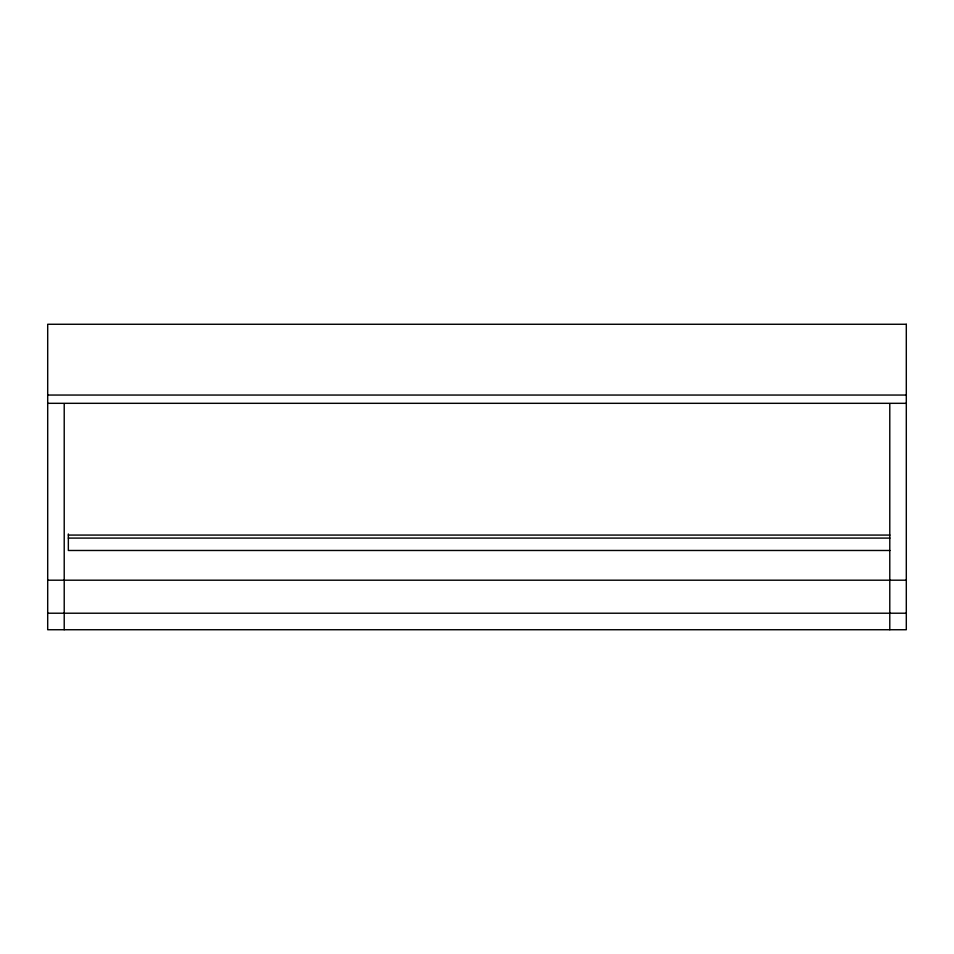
<?xml version="1.0" encoding="UTF-8"?>
<svg xmlns="http://www.w3.org/2000/svg" width="954" height="954" viewBox="0 0 954 954"><rect width="100%" height="100%" fill="white"/><g stroke="black" fill="none" stroke-linecap="round" stroke-linejoin="round"><path stroke-width="1.43" d="M47.7 395.051L906.3 395.051M47.7 403.315L906.3 403.315M68.342 535.075L889.927 535.075M68.342 538.092L889.927 538.092M889.927 550.482L68.342 550.482L68.342 533.966M47.7 580.199L906.3 580.199M47.7 613.219L906.3 613.219M889.784 403.614L889.784 629.735M64.216 403.614L64.216 629.735M906.3 324.265L47.7 324.265L47.7 629.735L906.3 629.735L906.3 324.265"/></g></svg>
